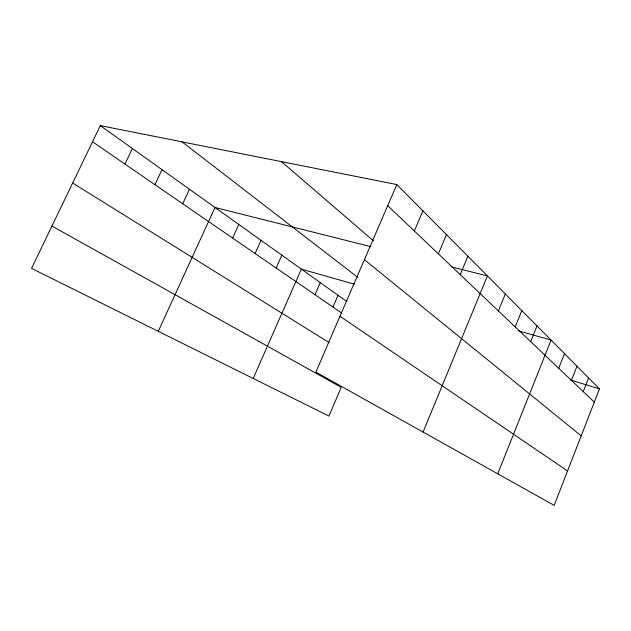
<?xml version="1.0" encoding="UTF-8"?>
<svg xmlns="http://www.w3.org/2000/svg" width="631" height="631" viewBox="0 0 631 631"><rect width="100%" height="100%" fill="white"/><g stroke="black" fill="none" stroke-linecap="round" stroke-linejoin="round"><path stroke-width="0.95" d="M396.828 184.567L599.45 388.885L554.199 505.384L315.855 372.116L396.828 184.567L100.313 125.616L31.55 268.388L328.932 416.081L341.221 387.308L51.931 226.064M583.257 391.622L588.597 377.945M571.418 380.367L576.979 366.225M558.703 368.275L564.5 353.644M497.756 473.826L551.06 340.093L518.674 330.889M530.687 341.631L536.997 325.911M515.196 326.905L521.798 310.586M498.411 310.941L505.336 293.983M423.085 432.069L487.424 275.928L451.173 266.818M460.22 274.627L467.887 256.218M438.371 253.851L446.464 234.622M414.322 230.978L422.896 210.857M332.955 307.045L338.042 295.308M314.995 294.701L320.272 282.617M253.189 378.458L301.366 269.129L354.267 284.163M276.141 267.994L281.836 255.184M255.098 253.528L261.021 240.324M232.618 238.076L238.786 224.455M158.263 331.322L214.99 207.473L370.815 246.626M182.722 203.781L189.458 189.245M154.942 184.678L161.993 169.644M124.962 164.076L132.368 148.498M570.353 379.941L599.45 388.885M72.668 183.022L329.106 342.578M339.975 316.257L567.569 470.963M92.528 141.778L341.821 313.134M100.313 125.616L346.813 301.563M182.091 141.88L357.769 277.364M364.402 259.68L581.206 435.855M281.45 161.631L373.568 240.947M387.718 205.674L594.307 402.128"/></g></svg>
